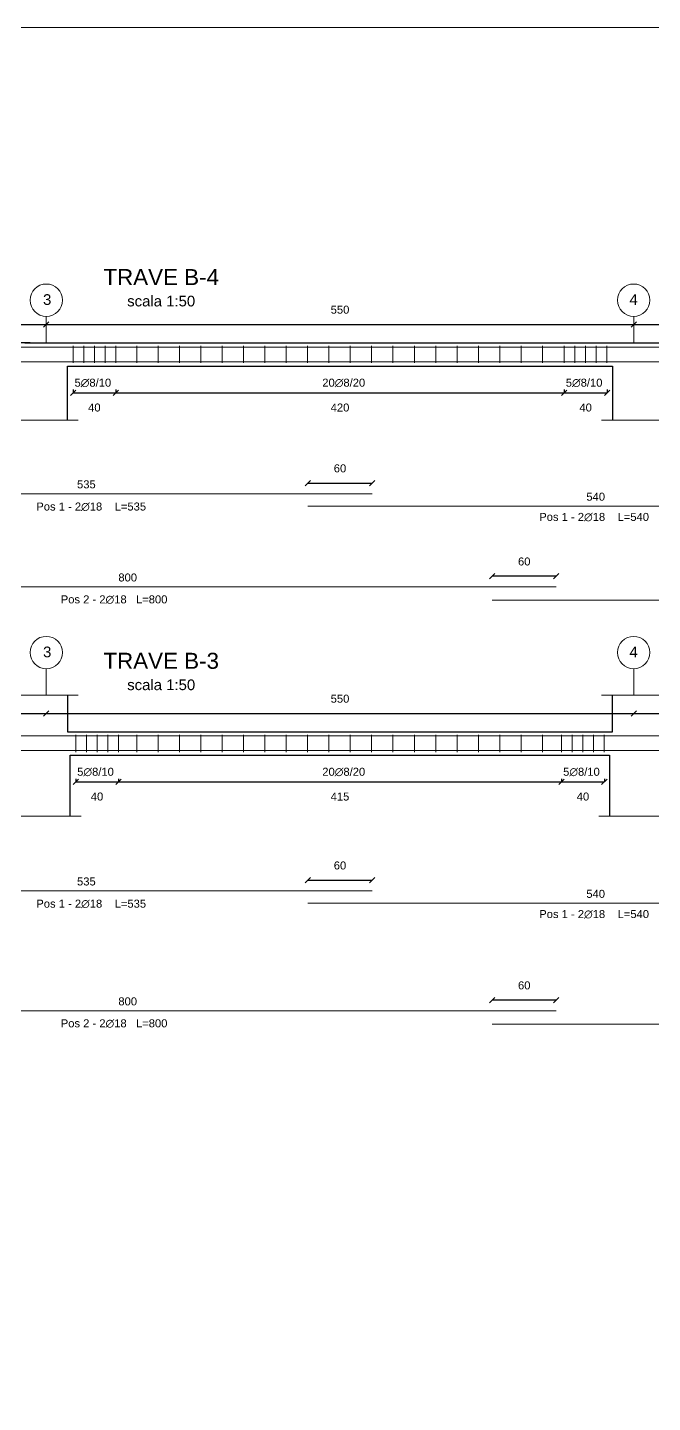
# Model space of a CAD drawing. Header units: millimetres. Extents: x -455371 to 117772, y -78417 to 116564.
# Drawn here: x -328607 to -322755, y -4892 to 7995 of the extents above; entities that cross this region are included whole.
import ezdxf

# ---------------------------------------------------------------- set-up
doc = ezdxf.new("R2010")
doc.units = ezdxf.units.MM
doc.linetypes.add('ACAD_ISO02W100', pattern=[15, 12, -3])
doc.layers.get('0').update_dxf_attribs({"color": 255})
for name, color, linetype, lineweight in [('armature', 5, 'Continuous', 18), ('Cls', 7, 'Continuous', 25), ('fili fissi', 210, 'Continuous', 18), ('quote', 5, 'Continuous', 15), ('Scritte', 7, 'Continuous', 15), ('staffe', 10, 'Continuous', 15), ('tratteggio 1 a 50', 230, 'ACAD_ISO02W100', 15)]:
    doc.layers.add(name, color=color, linetype=linetype, lineweight=lineweight)
doc.styles.get("Standard").update_dxf_attribs({"font": 'arial.ttf'})
doc.dimstyles.new('per distinte 1 a 50', dxfattribs={"dimtxt": 75, "dimasz": 150, "dimexe": 0.18, "dimexo": 250, "dimgap": 50, "dimtad": 1, "dimdec": 0, "dimlfac": 0.1, "dimzin": 0, "dimdsep": 46, "dimtxsty": 'Standard', "dimblk": 'NONE', "dimcen": 0, "dimse1": 1, "dimse2": 1, "dimsd1": 1, "dimsd2": 1, "dimadec": 0, "dimazin": 0, "dimtfac": 1, "dimtdec": 0, "dimtix": 1, "dimtofl": 0, "dimtmove": 0, "dimatfit": 3, "dimldrblk": 'NONE', "dimfxl": 250, "dimfxlon": 1, "dimtolj": 1, "dimtzin": 0, "dimarcsym": 2})
doc.dimstyles.new('scala1 a 50', dxfattribs={"dimtxt": 75, "dimasz": 50, "dimexe": 0.18, "dimexo": 250, "dimgap": 100, "dimtad": 2, "dimdec": 0, "dimlfac": 0.1, "dimzin": 0, "dimdsep": 46, "dimtxsty": 'Standard', "dimblk": 'OBLIQUE', "dimcen": -100, "dimadec": 0, "dimazin": 0, "dimtfac": 1, "dimtdec": 0, "dimtofl": 0, "dimtmove": 0, "dimatfit": 3, "dimfxl": 250, "dimfxlon": 1, "dimtolj": 1, "dimtzin": 0, "dimarcsym": 0})

# ---------------------------------------------------------------- blocks, each defined once
blk = doc.blocks.new('*U406')
at = {"layer": 'staffe'}
blk.add_lwpolyline([(0, -80), (0, 80)], dxfattribs=at)
blk = doc.blocks.new('*U407')
at = {"layer": 'Cls', "color": 0, "linetype": 'ByBlock', "lineweight": -2, "transparency": 16777216}
for p in [(-400, 0), (-300, 0), (-200, 0), (-100, 0), (0, 0)]:
    blk.add_blockref('*U406', p, dxfattribs=at)
blk = doc.blocks.new('*U416')
at = {"layer": 'staffe'}
blk.add_lwpolyline([(0, -80), (0, 80)], dxfattribs=at)
blk = doc.blocks.new('*U417')
at = {"layer": 'Cls', "color": 0, "linetype": 'ByBlock', "lineweight": -2, "transparency": 16777216}
for p in [(-400, 0), (-300, 0), (-200, 0), (-100, 0), (0, 0)]:
    blk.add_blockref('*U416', p, dxfattribs=at)
blk = doc.blocks.new('*U430')
at = {"layer": 'staffe'}
blk.add_lwpolyline([(0, -80), (0, 80)], dxfattribs=at)
blk = doc.blocks.new('*U431')
at = {"layer": 'Cls', "color": 0, "linetype": 'ByBlock', "lineweight": -2, "transparency": 16777216}
for p in [(-400, 0), (-300, 0), (-200, 0), (-100, 0), (0, 0)]:
    blk.add_blockref('*U430', p, dxfattribs=at)
blk = doc.blocks.new('*U530')
at = {"layer": 'staffe'}
blk.add_lwpolyline([(0, -80), (0, 80)], dxfattribs=at)
blk = doc.blocks.new('*U531')
at = {"layer": 'Cls', "color": 0, "linetype": 'ByBlock', "lineweight": -2, "transparency": 16777216}
for p in [(-400, 0), (-300, 0), (-200, 0), (-100, 0), (0, 0)]:
    blk.add_blockref('*U530', p, dxfattribs=at)
blk = doc.blocks.new('*U532')
at = {"layer": 'staffe'}
blk.add_lwpolyline([(0, -80), (0, 80)], dxfattribs=at)
blk = doc.blocks.new('*U533')
at = {"layer": 'Cls', "color": 0, "linetype": 'ByBlock', "lineweight": -2, "transparency": 16777216}
for p in [(0, 0), (200, 0), (400, 0), (600, 0), (800, 0), (1000, 0), (1200, 0), (1400, 0), (1600, 0), (1800, 0), (2000, 0), (2200, 0), (2400, 0), (2600, 0), (2800, 0), (3000, 0), (3200, 0), (3400, 0), (3600, 0), (3800, 0)]:
    blk.add_blockref('*U532', p, dxfattribs=at)
blk = doc.blocks.new('*U534')
at = {"layer": 'staffe'}
blk.add_lwpolyline([(0, -80), (0, 80)], dxfattribs=at)
blk = doc.blocks.new('*U535')
at = {"layer": 'Cls', "color": 0, "linetype": 'ByBlock', "lineweight": -2, "transparency": 16777216}
for p in [(0, 0), (200, 0), (400, 0), (600, 0), (800, 0), (1000, 0), (1200, 0), (1400, 0), (1600, 0), (1800, 0), (2000, 0), (2200, 0), (2400, 0), (2600, 0), (2800, 0), (3000, 0), (3200, 0), (3400, 0), (3600, 0), (3800, 0)]:
    blk.add_blockref('*U534', p, dxfattribs=at)
blk = doc.blocks.new('_Oblique')
at = {"color": 0, "linetype": 'ByBlock', "lineweight": -2}
blk.add_line((-0.5, -0.5), (0.5, 0.5), dxfattribs=at)
blk = doc.blocks.new('*D577')
at = {"layer": 'Defpoints', "color": 0, "transparency": 16777216}
for p in [(-323581, 4851), (-323181, 4851), (-323181, 4572)]:
    blk.add_point(p, dxfattribs=at)
at = {"layer": 'quote', "color": 0, "lineweight": -2, "transparency": 16777216}
for p, q in [((-323581, 4601), (-323581, 4571)), ((-323581, 4572), (-323181, 4572)), ((-323181, 4601), (-323181, 4571))]:
    blk.add_line(p, q, dxfattribs=at)
at = {"layer": 'quote', "color": 0, "lineweight": -2, "transparency": 16777216, "xscale": 50, "yscale": 50, "zscale": 50, "rotation": 180}
blk.add_blockref('_Oblique', (-323581, 4572), dxfattribs=at)
at = {"layer": 'quote', "color": 0, "lineweight": -2, "transparency": 16777216, "xscale": 50, "yscale": 50, "zscale": 50}
blk.add_blockref('_Oblique', (-323181, 4572), dxfattribs=at)
at = {"layer": 'quote', "color": 0, "transparency": 16777216, "insert": (-323381, 4433), "char_height": 75, "attachment_point": 5}
blk.add_mtext('\\A1;40', dxfattribs=at)
blk = doc.blocks.new('*D582')
at = {"layer": 'Defpoints', "color": 0, "transparency": 16777216}
for p in [(-323606, 1204), (-323206, 1204), (-323206, 925)]:
    blk.add_point(p, dxfattribs=at)
at = {"layer": 'quote', "color": 0, "lineweight": -2, "transparency": 16777216}
for p, q in [((-323606, 954), (-323606, 925)), ((-323606, 925), (-323206, 925)), ((-323206, 954), (-323206, 925))]:
    blk.add_line(p, q, dxfattribs=at)
at = {"layer": 'quote', "color": 0, "lineweight": -2, "transparency": 16777216, "xscale": 50, "yscale": 50, "zscale": 50, "rotation": 180}
blk.add_blockref('_Oblique', (-323606, 925), dxfattribs=at)
at = {"layer": 'quote', "color": 0, "lineweight": -2, "transparency": 16777216, "xscale": 50, "yscale": 50, "zscale": 50}
blk.add_blockref('_Oblique', (-323206, 925), dxfattribs=at)
at = {"layer": 'quote', "color": 0, "transparency": 16777216, "insert": (-323406, 787), "char_height": 75, "attachment_point": 5}
blk.add_mtext('\\A1;40', dxfattribs=at)
blk = doc.blocks.new('*D593')
at = {"layer": 'Defpoints', "color": 0, "transparency": 16777216}
for p in [(-328181, 4851), (-327781, 4851), (-327781, 4572)]:
    blk.add_point(p, dxfattribs=at)
at = {"layer": 'quote', "color": 0, "lineweight": -2, "transparency": 16777216}
for p, q in [((-328181, 4601), (-328181, 4571)), ((-328181, 4572), (-327781, 4572)), ((-327781, 4601), (-327781, 4571))]:
    blk.add_line(p, q, dxfattribs=at)
at = {"layer": 'quote', "color": 0, "lineweight": -2, "transparency": 16777216, "xscale": 50, "yscale": 50, "zscale": 50, "rotation": 180}
blk.add_blockref('_Oblique', (-328181, 4572), dxfattribs=at)
at = {"layer": 'quote', "color": 0, "lineweight": -2, "transparency": 16777216, "xscale": 50, "yscale": 50, "zscale": 50}
blk.add_blockref('_Oblique', (-327781, 4572), dxfattribs=at)
at = {"layer": 'quote', "color": 0, "transparency": 16777216, "insert": (-327981, 4433), "char_height": 75, "attachment_point": 5}
blk.add_mtext('\\A1;40', dxfattribs=at)
blk = doc.blocks.new('*D598')
at = {"layer": 'Defpoints', "color": 0, "transparency": 16777216}
for p in [(-328156, 1204), (-327756, 1204), (-327756, 925)]:
    blk.add_point(p, dxfattribs=at)
at = {"layer": 'quote', "color": 0, "lineweight": -2, "transparency": 16777216}
for p, q in [((-328156, 954), (-328156, 925)), ((-328156, 925), (-327756, 925)), ((-327756, 954), (-327756, 925))]:
    blk.add_line(p, q, dxfattribs=at)
at = {"layer": 'quote', "color": 0, "lineweight": -2, "transparency": 16777216, "xscale": 50, "yscale": 50, "zscale": 50, "rotation": 180}
blk.add_blockref('_Oblique', (-328156, 925), dxfattribs=at)
at = {"layer": 'quote', "color": 0, "lineweight": -2, "transparency": 16777216, "xscale": 50, "yscale": 50, "zscale": 50}
blk.add_blockref('_Oblique', (-327756, 925), dxfattribs=at)
at = {"layer": 'quote', "color": 0, "transparency": 16777216, "insert": (-327956, 787), "char_height": 75, "attachment_point": 5}
blk.add_mtext('\\A1;40', dxfattribs=at)
blk = doc.blocks.new('*D646')
at = {"layer": 'Defpoints', "color": 0, "transparency": 16777216}
for p in [(-327781, 4851), (-323581, 4851), (-323581, 4572)]:
    blk.add_point(p, dxfattribs=at)
at = {"layer": 'quote', "color": 0, "lineweight": -2, "transparency": 16777216}
for p, q in [((-327781, 4601), (-327781, 4571)), ((-327781, 4572), (-323581, 4572)), ((-323581, 4601), (-323581, 4571))]:
    blk.add_line(p, q, dxfattribs=at)
at = {"layer": 'quote', "color": 0, "lineweight": -2, "transparency": 16777216, "xscale": 50, "yscale": 50, "zscale": 50, "rotation": 180}
blk.add_blockref('_Oblique', (-327781, 4572), dxfattribs=at)
at = {"layer": 'quote', "color": 0, "lineweight": -2, "transparency": 16777216, "xscale": 50, "yscale": 50, "zscale": 50}
blk.add_blockref('_Oblique', (-323581, 4572), dxfattribs=at)
at = {"layer": 'quote', "color": 0, "transparency": 16777216, "insert": (-325681, 4433), "char_height": 75, "attachment_point": 5}
blk.add_mtext('\\A1;420', dxfattribs=at)
blk = doc.blocks.new('*D650')
at = {"layer": 'Defpoints', "color": 0, "transparency": 16777216}
for p in [(-327756, 1204), (-323606, 1204), (-323606, 925)]:
    blk.add_point(p, dxfattribs=at)
at = {"layer": 'quote', "color": 0, "lineweight": -2, "transparency": 16777216}
for p, q in [((-327756, 954), (-327756, 925)), ((-327756, 925), (-323606, 925)), ((-323606, 954), (-323606, 925))]:
    blk.add_line(p, q, dxfattribs=at)
at = {"layer": 'quote', "color": 0, "lineweight": -2, "transparency": 16777216, "xscale": 50, "yscale": 50, "zscale": 50, "rotation": 180}
blk.add_blockref('_Oblique', (-327756, 925), dxfattribs=at)
at = {"layer": 'quote', "color": 0, "lineweight": -2, "transparency": 16777216, "xscale": 50, "yscale": 50, "zscale": 50}
blk.add_blockref('_Oblique', (-323606, 925), dxfattribs=at)
at = {"layer": 'quote', "color": 0, "transparency": 16777216, "insert": (-325681, 787), "char_height": 75, "attachment_point": 5}
blk.add_mtext('\\A1;415', dxfattribs=at)
blk = doc.blocks.new('*D707')
at = {"layer": 'Defpoints', "color": 0, "transparency": 16777216}
for p in [(-325981, 3625), (-325381, 3725), (-325381, 3625)]:
    blk.add_point(p, dxfattribs=at)
at = {"layer": 'quote', "color": 0, "lineweight": -2, "transparency": 16777216}
for p, q in [((-325981, 3725), (-325981, 3725)), ((-325981, 3725), (-325381, 3725)), ((-325381, 3725), (-325381, 3725))]:
    blk.add_line(p, q, dxfattribs=at)
at = {"layer": 'quote', "color": 0, "lineweight": -2, "transparency": 16777216, "xscale": 50, "yscale": 50, "zscale": 50, "rotation": 180}
blk.add_blockref('_Oblique', (-325981, 3725), dxfattribs=at)
at = {"layer": 'quote', "color": 0, "lineweight": -2, "transparency": 16777216, "xscale": 50, "yscale": 50, "zscale": 50}
blk.add_blockref('_Oblique', (-325381, 3725), dxfattribs=at)
at = {"layer": 'quote', "color": 0, "transparency": 16777216, "insert": (-325681, 3863), "char_height": 75, "attachment_point": 5}
blk.add_mtext('\\A1;60', dxfattribs=at)
blk = doc.blocks.new('*D697')
at = {"layer": 'Defpoints', "color": 0, "transparency": 16777216}
for p in [(-330731, 3625), (-325381, 3625), (-325381, 3625)]:
    blk.add_point(p, dxfattribs=at)
at = {"layer": 'quote', "color": 0, "transparency": 16777216, "insert": (-328056, 3713), "char_height": 75, "attachment_point": 5}
blk.add_mtext('\\A1;535', dxfattribs=at)
blk = doc.blocks.new('_None')
blk = doc.blocks.new('*D698')
at = {"layer": 'Defpoints', "color": 0, "transparency": 16777216}
for p in [(-325981, 3509), (-320594, 3509), (-320594, 3509)]:
    blk.add_point(p, dxfattribs=at)
at = {"layer": 'quote', "color": 0, "transparency": 16777216, "insert": (-323287, 3597), "char_height": 75, "attachment_point": 5}
blk.add_mtext('\\A1;540', dxfattribs=at)
blk = doc.blocks.new('*D709')
at = {"layer": 'Defpoints', "color": 0, "transparency": 16777216}
for p in [(-331681, 2752), (-323656, 2752), (-323656, 2752)]:
    blk.add_point(p, dxfattribs=at)
at = {"layer": 'quote', "color": 0, "transparency": 16777216, "insert": (-327669, 2840), "char_height": 75, "attachment_point": 5}
blk.add_mtext('\\A1;800', dxfattribs=at)
blk = doc.blocks.new('*D714')
at = {"layer": 'Defpoints', "color": 0, "transparency": 16777216}
for p in [(-324256, 2628), (-324256, 2628), (-318686, 2628)]:
    blk.add_point(p, dxfattribs=at)
at = {"layer": 'quote', "color": 0, "transparency": 16777216, "insert": (-321471, 2716), "char_height": 75, "attachment_point": 5}
blk.add_mtext('\\A1;558', dxfattribs=at)
blk = doc.blocks.new('*D712')
at = {"layer": 'Defpoints', "color": 0, "transparency": 16777216}
for p in [(-324256, 2852), (-324256, 2752), (-323656, 2752)]:
    blk.add_point(p, dxfattribs=at)
at = {"layer": 'quote', "color": 0, "lineweight": -2, "transparency": 16777216}
for p, q in [((-324256, 2852), (-324256, 2852)), ((-323656, 2852), (-324256, 2852)), ((-323656, 2852), (-323656, 2852))]:
    blk.add_line(p, q, dxfattribs=at)
at = {"layer": 'quote', "color": 0, "lineweight": -2, "transparency": 16777216, "xscale": 50, "yscale": 50, "zscale": 50, "rotation": 180}
blk.add_blockref('_Oblique', (-324256, 2852), dxfattribs=at)
at = {"layer": 'quote', "color": 0, "lineweight": -2, "transparency": 16777216, "xscale": 50, "yscale": 50, "zscale": 50}
blk.add_blockref('_Oblique', (-323656, 2852), dxfattribs=at)
at = {"layer": 'quote', "color": 0, "transparency": 16777216, "insert": (-323956, 2990), "char_height": 75, "attachment_point": 5}
blk.add_mtext('\\A1;60', dxfattribs=at)
blk = doc.blocks.new('*D1918')
at = {"layer": 'Defpoints', "color": 0, "transparency": 16777216}
for p in [(-325381, 3), (-325981, -97), (-325381, -97)]:
    blk.add_point(p, dxfattribs=at)
at = {"layer": 'quote', "color": 0, "lineweight": -2, "transparency": 16777216}
for p, q in [((-325981, 3), (-325981, 3)), ((-325981, 3), (-325381, 3)), ((-325381, 3), (-325381, 3))]:
    blk.add_line(p, q, dxfattribs=at)
at = {"layer": 'quote', "color": 0, "lineweight": -2, "transparency": 16777216, "xscale": 50, "yscale": 50, "zscale": 50, "rotation": 180}
blk.add_blockref('_Oblique', (-325981, 3), dxfattribs=at)
at = {"layer": 'quote', "color": 0, "lineweight": -2, "transparency": 16777216, "xscale": 50, "yscale": 50, "zscale": 50}
blk.add_blockref('_Oblique', (-325381, 3), dxfattribs=at)
at = {"layer": 'quote', "color": 0, "transparency": 16777216, "insert": (-325681, 141), "char_height": 75, "attachment_point": 5}
blk.add_mtext('\\A1;60', dxfattribs=at)
blk = doc.blocks.new('*D1922')
at = {"layer": 'Defpoints', "color": 0, "transparency": 16777216}
for p in [(-330731, -97), (-325381, -97), (-325381, -97)]:
    blk.add_point(p, dxfattribs=at)
at = {"layer": 'quote', "color": 0, "transparency": 16777216, "insert": (-328056, -9), "char_height": 75, "attachment_point": 5}
blk.add_mtext('\\A1;535', dxfattribs=at)
blk = doc.blocks.new('*D1923')
at = {"layer": 'Defpoints', "color": 0, "transparency": 16777216}
for p in [(-325981, -213), (-320594, -213), (-320594, -213)]:
    blk.add_point(p, dxfattribs=at)
at = {"layer": 'quote', "color": 0, "transparency": 16777216, "insert": (-323287, -125), "char_height": 75, "attachment_point": 5}
blk.add_mtext('\\A1;540', dxfattribs=at)
blk = doc.blocks.new('*D1925')
at = {"layer": 'Defpoints', "color": 0, "transparency": 16777216}
for p in [(-331681, -1221), (-323656, -1221), (-323656, -1221)]:
    blk.add_point(p, dxfattribs=at)
at = {"layer": 'quote', "color": 0, "transparency": 16777216, "insert": (-327669, -1133), "char_height": 75, "attachment_point": 5}
blk.add_mtext('\\A1;800', dxfattribs=at)
blk = doc.blocks.new('*D1929')
at = {"layer": 'Defpoints', "color": 0, "transparency": 16777216}
for p in [(-324256, -1346), (-324256, -1346), (-318686, -1346)]:
    blk.add_point(p, dxfattribs=at)
at = {"layer": 'quote', "color": 0, "transparency": 16777216, "insert": (-321471, -1257), "char_height": 75, "attachment_point": 5}
blk.add_mtext('\\A1;558', dxfattribs=at)
blk = doc.blocks.new('*D1930')
at = {"layer": 'Defpoints', "color": 0, "transparency": 16777216}
for p in [(-324256, -1121), (-324256, -1221), (-323656, -1221)]:
    blk.add_point(p, dxfattribs=at)
at = {"layer": 'quote', "color": 0, "lineweight": -2, "transparency": 16777216}
for p, q in [((-324256, -1121), (-324256, -1121)), ((-323656, -1121), (-324256, -1121)), ((-323656, -1121), (-323656, -1121))]:
    blk.add_line(p, q, dxfattribs=at)
at = {"layer": 'quote', "color": 0, "lineweight": -2, "transparency": 16777216, "xscale": 50, "yscale": 50, "zscale": 50, "rotation": 180}
blk.add_blockref('_Oblique', (-324256, -1121), dxfattribs=at)
at = {"layer": 'quote', "color": 0, "lineweight": -2, "transparency": 16777216, "xscale": 50, "yscale": 50, "zscale": 50}
blk.add_blockref('_Oblique', (-323656, -1121), dxfattribs=at)
at = {"layer": 'quote', "color": 0, "transparency": 16777216, "insert": (-323956, -983), "char_height": 75, "attachment_point": 5}
blk.add_mtext('\\A1;60', dxfattribs=at)
blk = doc.blocks.new('*D3455')
at = {"layer": 'Defpoints', "color": 0, "transparency": 16777216}
for p in [(-328431, 5212), (-332431, 5041), (-328431, 5041)]:
    blk.add_point(p, dxfattribs=at)
at = {"layer": 'quote', "color": 0, "lineweight": -2, "transparency": 16777216}
for p, q in [((-332431, 5212), (-332431, 5212)), ((-332431, 5212), (-328431, 5212)), ((-328431, 5212), (-328431, 5212))]:
    blk.add_line(p, q, dxfattribs=at)
at = {"layer": 'quote', "color": 0, "lineweight": -2, "transparency": 16777216, "xscale": 50, "yscale": 50, "zscale": 50, "rotation": 180}
blk.add_blockref('_Oblique', (-332431, 5212), dxfattribs=at)
at = {"layer": 'quote', "color": 0, "lineweight": -2, "transparency": 16777216, "xscale": 50, "yscale": 50, "zscale": 50}
blk.add_blockref('_Oblique', (-328431, 5212), dxfattribs=at)
at = {"layer": 'quote', "color": 0, "transparency": 16777216, "insert": (-330431, 5350), "char_height": 75, "attachment_point": 5}
blk.add_mtext('\\A1;400', dxfattribs=at)
blk = doc.blocks.new('*D3456')
at = {"layer": 'Defpoints', "color": 0, "transparency": 16777216}
for p in [(-322931, 5212), (-328431, 5041), (-322931, 5041)]:
    blk.add_point(p, dxfattribs=at)
at = {"layer": 'quote', "color": 0, "lineweight": -2, "transparency": 16777216}
for p, q in [((-328431, 5212), (-328431, 5212)), ((-328431, 5212), (-322931, 5212)), ((-322931, 5212), (-322931, 5212))]:
    blk.add_line(p, q, dxfattribs=at)
at = {"layer": 'quote', "color": 0, "lineweight": -2, "transparency": 16777216, "xscale": 50, "yscale": 50, "zscale": 50, "rotation": 180}
blk.add_blockref('_Oblique', (-328431, 5212), dxfattribs=at)
at = {"layer": 'quote', "color": 0, "lineweight": -2, "transparency": 16777216, "xscale": 50, "yscale": 50, "zscale": 50}
blk.add_blockref('_Oblique', (-322931, 5212), dxfattribs=at)
at = {"layer": 'quote', "color": 0, "transparency": 16777216, "insert": (-325681, 5350), "char_height": 75, "attachment_point": 5}
blk.add_mtext('\\A1;550', dxfattribs=at)
blk = doc.blocks.new('*D3457')
at = {"layer": 'Defpoints', "color": 0, "transparency": 16777216}
for p in [(-318856, 5212), (-322931, 5041), (-318856, 5041)]:
    blk.add_point(p, dxfattribs=at)
at = {"layer": 'quote', "color": 0, "lineweight": -2, "transparency": 16777216}
for p, q in [((-322931, 5212), (-322931, 5212)), ((-322931, 5212), (-318856, 5212)), ((-318856, 5212), (-318856, 5212))]:
    blk.add_line(p, q, dxfattribs=at)
at = {"layer": 'quote', "color": 0, "lineweight": -2, "transparency": 16777216, "xscale": 50, "yscale": 50, "zscale": 50, "rotation": 180}
blk.add_blockref('_Oblique', (-322931, 5212), dxfattribs=at)
at = {"layer": 'quote', "color": 0, "lineweight": -2, "transparency": 16777216, "xscale": 50, "yscale": 50, "zscale": 50}
blk.add_blockref('_Oblique', (-318856, 5212), dxfattribs=at)
at = {"layer": 'quote', "color": 0, "transparency": 16777216, "insert": (-320894, 5350), "char_height": 75, "attachment_point": 5}
blk.add_mtext('\\A1;405', dxfattribs=at)
blk = doc.blocks.new('*D3459')
at = {"layer": 'Defpoints', "color": 0, "transparency": 16777216}
for p in [(-328431, 1565), (-332431, 1394), (-328431, 1394)]:
    blk.add_point(p, dxfattribs=at)
at = {"layer": 'quote', "color": 0, "lineweight": -2, "transparency": 16777216}
for p, q in [((-332431, 1565), (-332431, 1565)), ((-332431, 1565), (-328431, 1565)), ((-328431, 1565), (-328431, 1565))]:
    blk.add_line(p, q, dxfattribs=at)
at = {"layer": 'quote', "color": 0, "lineweight": -2, "transparency": 16777216, "xscale": 50, "yscale": 50, "zscale": 50, "rotation": 180}
blk.add_blockref('_Oblique', (-332431, 1565), dxfattribs=at)
at = {"layer": 'quote', "color": 0, "lineweight": -2, "transparency": 16777216, "xscale": 50, "yscale": 50, "zscale": 50}
blk.add_blockref('_Oblique', (-328431, 1565), dxfattribs=at)
at = {"layer": 'quote', "color": 0, "transparency": 16777216, "insert": (-330431, 1704), "char_height": 75, "attachment_point": 5}
blk.add_mtext('\\A1;400', dxfattribs=at)
blk = doc.blocks.new('*D3460')
at = {"layer": 'Defpoints', "color": 0, "transparency": 16777216}
for p in [(-322931, 1565), (-328431, 1394), (-322931, 1394)]:
    blk.add_point(p, dxfattribs=at)
at = {"layer": 'quote', "color": 0, "lineweight": -2, "transparency": 16777216}
for p, q in [((-328431, 1565), (-328431, 1565)), ((-328431, 1565), (-322931, 1565)), ((-322931, 1565), (-322931, 1565))]:
    blk.add_line(p, q, dxfattribs=at)
at = {"layer": 'quote', "color": 0, "lineweight": -2, "transparency": 16777216, "xscale": 50, "yscale": 50, "zscale": 50, "rotation": 180}
blk.add_blockref('_Oblique', (-328431, 1565), dxfattribs=at)
at = {"layer": 'quote', "color": 0, "lineweight": -2, "transparency": 16777216, "xscale": 50, "yscale": 50, "zscale": 50}
blk.add_blockref('_Oblique', (-322931, 1565), dxfattribs=at)
at = {"layer": 'quote', "color": 0, "transparency": 16777216, "insert": (-325681, 1704), "char_height": 75, "attachment_point": 5}
blk.add_mtext('\\A1;550', dxfattribs=at)
blk = doc.blocks.new('*D3461')
at = {"layer": 'Defpoints', "color": 0, "transparency": 16777216}
for p in [(-318856, 1565), (-322931, 1394), (-318856, 1394)]:
    blk.add_point(p, dxfattribs=at)
at = {"layer": 'quote', "color": 0, "lineweight": -2, "transparency": 16777216}
for p, q in [((-322931, 1565), (-322931, 1565)), ((-322931, 1565), (-318856, 1565)), ((-318856, 1565), (-318856, 1565))]:
    blk.add_line(p, q, dxfattribs=at)
at = {"layer": 'quote', "color": 0, "lineweight": -2, "transparency": 16777216, "xscale": 50, "yscale": 50, "zscale": 50, "rotation": 180}
blk.add_blockref('_Oblique', (-322931, 1565), dxfattribs=at)
at = {"layer": 'quote', "color": 0, "lineweight": -2, "transparency": 16777216, "xscale": 50, "yscale": 50, "zscale": 50}
blk.add_blockref('_Oblique', (-318856, 1565), dxfattribs=at)
at = {"layer": 'quote', "color": 0, "transparency": 16777216, "insert": (-320894, 1704), "char_height": 75, "attachment_point": 5}
blk.add_mtext('\\A1;405', dxfattribs=at)

msp = doc.modelspace()

# ---------------------------------------------------------------- linework, layer by layer
at = {"layer": 'armature'}
for points in [[(-336651.1, 5000.1), (-318686.1, 5000.1), (-318686.1, 4862.1), (-336651.1, 4862.1)], [(-336651.1, 1355.4), (-318686.1, 1355.4), (-318686.1, 1217.4), (-336651.1, 1217.4)]]:
    msp.add_lwpolyline(points, close=True, dxfattribs=at)
for points in [[(-330731.1, 3624.8), (-330431.1, 3624.8), (-325681.1, 3624.8), (-325381.1, 3624.8)], [(-325981.1, 3508.9), (-325681.1, 3508.9), (-320893.6, 3508.9), (-320593.6, 3508.9)], [(-318686.1, 3047.6), (-318686.1, 2627.6), (-319056.1, 2627.6), (-320881.1, 2627.6), (-323356.1, 2627.6), (-323956.1, 2627.6), (-324256.1, 2627.6)], [(-323656.1, 2751.9), (-331681.1, 2751.9)], [(-330731.1, -97.5), (-330431.1, -97.5), (-325681.1, -97.5), (-325381.1, -97.5)], [(-325981.1, -213.3), (-325681.1, -213.3), (-320893.6, -213.3), (-320593.6, -213.3)], [(-318686.1, -925.6), (-318686.1, -1345.6), (-319056.1, -1345.6), (-320881.1, -1345.6), (-323356.1, -1345.6), (-323956.1, -1345.6), (-324256.1, -1345.6)], [(-323656.1, -1221.3), (-331681.1, -1221.3)]]:
    msp.add_lwpolyline(points, dxfattribs=at)
at = {"layer": 'Cls'}
for points in [[(-328581.1, 5041.1), (-332231.1, 5041.1), (-332631.1, 5041.1), (-336281.1, 5041.1)], [(-328631.1, 5041.1), (-328231.1, 5041.1), (-323131.1, 5041.1), (-322731.1, 5041.1), (-319056.1, 5041.1), (-318656.1, 5041.1), (-318656.1, 4313.4)], [(-328231.1, 4313.4), (-328231.1, 4821.1), (-323131.1, 4821.1), (-323131.1, 4313.4)], [(-328231.1, 1738.5), (-328231.1, 1394.4), (-323131.1, 1394.4), (-323131.1, 1738.5)], [(-328206.1, 602.3), (-328206.1, 1174.4), (-323156.1, 1174.4), (-323156.1, 602.3)]]:
    msp.add_lwpolyline(points, dxfattribs=at)
at = {"layer": 'fili fissi'}
for points in [[(-328431.1, 5041.1), (-328431.1, 5287.8)], [(-322931.1, 5041.1), (-322931.1, 5287.8)], [(-328431.1, 1738.5), (-328431.1, 1985.2)], [(-322931.1, 1738.5), (-322931.1, 1985.2)]]:
    msp.add_lwpolyline(points, dxfattribs=at)
for centre in [(-328431.1, 5439.5), (-322931.1, 5439.5), (-328431.1, 2136.8), (-322931.1, 2136.8)]:
    msp.add_circle(centre, 151.6, dxfattribs=at)
at = {"layer": 'quote'}
msp.add_lwpolyline([(-339955.6, 7995.1), (-315080.2, 7995.1), (-315080.2, -17779), (-339955.6, -17779)], close=True, dxfattribs=at)
at = {"layer": 'tratteggio 1 a 50'}
for points in [[(-328731.1, 4313.4), (-328131.1, 4313.4)], [(-323231.1, 4313.4), (-322631.1, 4313.4)], [(-328731.1, 1738.5), (-328131.1, 1738.5)], [(-323231.1, 1738.5), (-322631.1, 1738.5)], [(-328756.1, 602.3), (-328106.1, 602.3)], [(-323256.1, 602.3), (-322606.1, 602.3)]]:
    msp.add_lwpolyline(points, dxfattribs=at)

# ---------------------------------------------------------------- block references
at = {"layer": 'Cls'}
for name, p in [('*U531', (-327781.1, 4931.1)), ('*U533', (-327584.9, 4931.1)), ('*U417', (-323181.1, 4931.1)), ('*U431', (-327756.1, 1284.4)), ('*U535', (-327584.9, 1284.4)), ('*U407', (-323206.1, 1284.4))]:
    msp.add_blockref(name, p, dxfattribs=at)

# ---------------------------------------------------------------- texts
at = {"layer": 'Scritte', "attachment_point": 1}
for s, width, heights, insert, char_height in [('\\pxqc;{\\H0.6x;TRAVE B-4\\P\\H0.66667x;scala 1:50}', 1463.449, [0], (-328087.1, 5731.2), 250), ('3', 65.34, [0], (-328461.6, 5495.3), 100), ('4', 65.34, [0], (-322971, 5495.3), 100), ('5∅8/10 ', 371.945, [0], (-328167, 4703.8), 75), ('20∅8/20', 371.945, [0], (-325846.8, 4703.8), 75), ('5∅8/10 ', 371.945, [0], (-323567, 4703.8), 75), ('Pos 1 - 2∅18    L=535', 1084.771, [0], (-328524.5, 3543), 75), ('Pos 1 - 2∅18    L=540', 1084.771, [0], (-323815.3, 3445.7), 75), ('Pos 2 - 2∅18   L=800', 1084.771, [80.8], (-328295.6, 2672.8), 75), ('3', 65.34, [0], (-328461.6, 2192.7), 100), ('4', 65.34, [0], (-322971, 2192.7), 100), ('\\pxqc;{\\H0.6x;TRAVE B-3\\P\\H0.66667x;scala 1:50}', 1463.449, [0], (-328087.1, 2134.7), 250), ('5∅8/10 ', 371.945, [0], (-328142, 1057.1), 75), ('20∅8/20', 371.945, [0], (-325846.8, 1057.1), 75), ('5∅8/10 ', 371.945, [0], (-323592, 1057.1), 75), ('Pos 1 - 2∅18    L=535', 1084.771, [0], (-328524.5, -179.2), 75), ('Pos 1 - 2∅18    L=540', 1084.771, [0], (-323815.3, -276.5), 75), ('Pos 2 - 2∅18   L=800', 1084.771, [80.8], (-328295.6, -1300.5), 75)]:
    msp.add_mtext_dynamic_manual_height_columns(s, width=width, gutter_width=12.5, heights=heights, dxfattribs=dict(at, insert=insert, char_height=char_height))

# ---------------------------------------------------------------- dimensions: what is measured, and where the dimension line sits
at = {"layer": 'quote'}
for base, p1, p2, picture, middle in [((-328431.1, 5211.9), (-332431.1, 5041.1), (-328431.1, 5041.1), '*D3455', (-330431.1, 5350.2)), ((-322931.1, 5211.9), (-328431.1, 5041.1), (-322931.1, 5041.1), '*D3456', (-325681.1, 5350.2)), ((-328431.1, 1565.2), (-332431.1, 1394.4), (-328431.1, 1394.4), '*D3459', (-330431.1, 1703.5)), ((-322931.1, 1565.2), (-328431.1, 1394.4), (-322931.1, 1394.4), '*D3460', (-325681.1, 1703.5))]:
    dim = msp.add_linear_dim(base=base, p1=p1, p2=p2, dimstyle='scala1 a 50', override={"dimtmove": 1}, dxfattribs=at)
    dim.commit()
    dim.dimension.update_dxf_attribs({"geometry": picture, "text_midpoint": middle})
for base, p1, p2, picture, middle in [((-318856.1, 5211.9), (-322931.1, 5041.1), (-318856.1, 5041.1), '*D3457', (-320893.6, 5350.2)), ((-318856.1, 1565.2), (-322931.1, 1394.4), (-318856.1, 1394.4), '*D3461', (-320893.6, 1703.5))]:
    dim = msp.add_linear_dim(base=base, p1=p1, p2=p2, text='405', dimstyle='scala1 a 50', override={"dimtmove": 1}, dxfattribs=at)
    dim.commit()
    dim.dimension.update_dxf_attribs({"geometry": picture, "text_midpoint": middle})
for base, p1, p2, dimstyle, picture, middle in [((-327781.1, 4571.6), (-328181.1, 4851.1), (-327781.1, 4851.1), 'scala1 a 50', '*D593', (-327981.1, 4433.3)), ((-323581.1, 4571.6), (-327781.1, 4851.1), (-323581.1, 4851.1), 'scala1 a 50', '*D646', (-325681.1, 4433.3)), ((-323181.1, 4571.6), (-323581.1, 4851.1), (-323181.1, 4851.1), 'scala1 a 50', '*D577', (-323381.1, 4433.3)), ((-325381.1, 3725), (-325981.1, 3624.8), (-325381.1, 3624.8), 'scala1 a 50', '*D707', (-325681.1, 3863.3)), ((-325381.1, 3624.8), (-330731.1, 3624.8), (-325381.1, 3624.8), 'per distinte 1 a 50', '*D697', (-328056.1, 3713.1)), ((-327756.1, 924.9), (-328156.1, 1204.4), (-327756.1, 1204.4), 'scala1 a 50', '*D598', (-327956.1, 786.6)), ((-323606.1, 924.9), (-327756.1, 1204.4), (-323606.1, 1204.4), 'scala1 a 50', '*D650', (-325681.1, 786.6)), ((-323206.1, 924.9), (-323606.1, 1204.4), (-323206.1, 1204.4), 'scala1 a 50', '*D582', (-323406.1, 786.6)), ((-325381.1, 2.7), (-325981.1, -97.5), (-325381.1, -97.5), 'scala1 a 50', '*D1918', (-325681.1, 141)), ((-325381.1, -97.5), (-330731.1, -97.5), (-325381.1, -97.5), 'per distinte 1 a 50', '*D1922', (-328056.1, -9.2))]:
    dim = msp.add_linear_dim(base=base, p1=p1, p2=p2, dimstyle=dimstyle, dxfattribs=at)
    dim.commit()
    dim.dimension.update_dxf_attribs({"geometry": picture, "text_midpoint": middle})
for base, p1, p2, text, picture, middle in [((-320593.6, 3508.9), (-325981.1, 3508.9), (-320593.6, 3508.9), '540', '*D698', (-323287.3, 3597.2)), ((-323656.1, 2751.9), (-331681.1, 2751.9), (-323656.1, 2751.9), '800', '*D709', (-327668.6, 2840.2)), ((-320593.6, -213.3), (-325981.1, -213.3), (-320593.6, -213.3), '540', '*D1923', (-323287.3, -125)), ((-323656.1, -1221.3), (-331681.1, -1221.3), (-323656.1, -1221.3), '800', '*D1925', (-327668.6, -1133))]:
    dim = msp.add_linear_dim(base=base, p1=p1, p2=p2, text=text, dimstyle='per distinte 1 a 50', dxfattribs=at)
    dim.commit()
    dim.dimension.update_dxf_attribs({"geometry": picture, "text_midpoint": middle})
for base, p1, p2, picture, middle in [((-324256.1, 2852.2), (-323656.1, 2751.9), (-324256.1, 2751.9), '*D712', (-323956.1, 2990.5)), ((-324256.1, -1121.1), (-323656.1, -1221.3), (-324256.1, -1221.3), '*D1930', (-323956.1, -982.8))]:
    dim = msp.add_linear_dim(base=base, p1=p1, p2=p2, angle=180, dimstyle='scala1 a 50', dxfattribs=at)
    dim.commit()
    dim.dimension.update_dxf_attribs({"geometry": picture, "text_midpoint": middle})
for base, p1, p2, picture, middle in [((-324256.1, 2627.6), (-318686.1, 2627.6), (-324256.1, 2627.6), '*D714', (-321471.1, 2715.9)), ((-324256.1, -1345.6), (-318686.1, -1345.6), (-324256.1, -1345.6), '*D1929', (-321471.1, -1257.3))]:
    dim = msp.add_linear_dim(base=base, p1=p1, p2=p2, angle=180, text='558', dimstyle='per distinte 1 a 50', dxfattribs=at)
    dim.commit()
    dim.dimension.update_dxf_attribs({"geometry": picture, "text_midpoint": middle})

doc.saveas('drawing.dxf')
